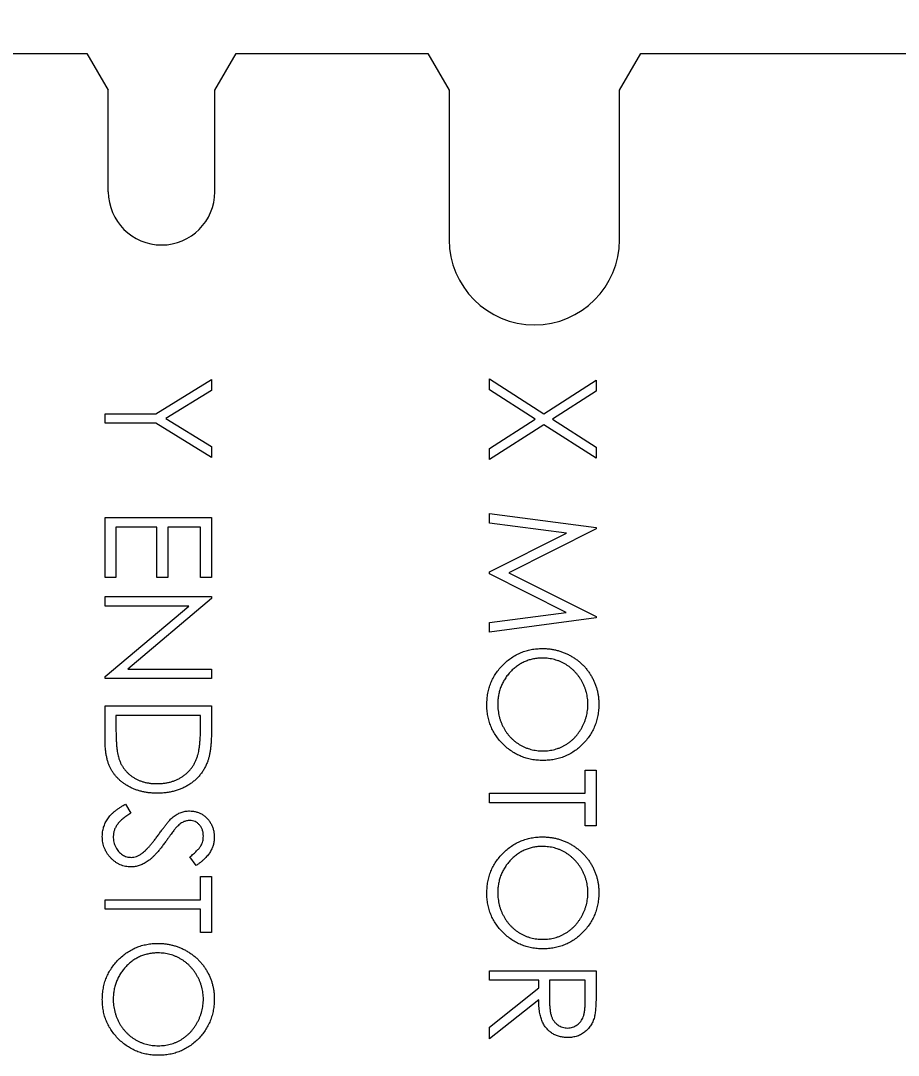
# Model space of a CAD drawing. Header units: millimetres. Extents: x 5 to 292, y 3 to 208.
# Drawn here: x 55.23 to 63.47, y 131.09 to 140.81 of the extents above; entities that cross this region are included whole.
import ezdxf

# ---------------------------------------------------------------- set-up
doc = ezdxf.new("R2010")
doc.units = ezdxf.units.MM
doc.layers.add('DIMENSIONS', color=179, linetype='Continuous')
doc.styles.add('SLDTEXTSTYLE1', font='TXT', dxfattribs={"width": 0.75})
doc.dimstyles.new('SLDDIMSTYLE1', dxfattribs={"dimtxt": 3.5, "dimasz": 3.302, "dimexe": 0, "dimexo": 0.0625, "dimgap": 0.875, "dimtad": 2, "dimlfac": 2, "dimrnd": 1e-09, "dimzin": 12, "dimdsep": 46, "dimtxsty": 'SLDTEXTSTYLE1', "dimblk1": 'CLOSED', "dimblk2": 'CLOSED', "dimsah": 1, "dimcen": 0.09, "dimadec": 0, "dimazin": 3, "dimtfac": 1, "dimtofl": 0, "dimtmove": 0, "dimatfit": 3, "dimldrblk": 'CLOSED', "dimfxl": 0, "dimfrac": 2, "dimtolj": 1, "dimtzin": 12, "dimarcsym": 0})

# ---------------------------------------------------------------- blocks, each defined once
blk = doc.blocks.new('_CLOSED')
at = {"color": 0, "linetype": 'ByBlock', "lineweight": -2}
for p, q in [((-1, 0.166667), (0, 0)), ((-1, 0.166667), (-1, -0.166667)), ((0, 0), (-1, -0.166667)), ((0, 0), (-1, 0))]:
    blk.add_line(p, q, dxfattribs=at)
blk = doc.blocks.new('_D_1')
at = {"layer": 'DIMENSIONS'}
for p, q in [((16.7529, 136.6991), (16.7529, 148.9168)), ((284.8605, 133.6991), (284.8605, 148.9168)), ((16.7529, 147.9168), (284.8605, 147.9168))]:
    blk.add_line(p, q, dxfattribs=at)
at = {"layer": 'DIMENSIONS', "xscale": 3.302, "yscale": 3.302}
for p, rotation in [((16.7529, 147.9168, -27.8475), 179.9999999999998), ((284.8605, 147.9168, -27.8475), 359.9999999999998)]:
    blk.add_blockref('_CLOSED', p, dxfattribs=dict(at, rotation=rotation))
at = {"layer": 'DIMENSIONS', "insert": (153.2178, 152.4285), "char_height": 3.5, "attachment_point": 1, "style": 'SLDTEXTSTYLE1'}
blk.add_mtext('536.22', dxfattribs=at)

msp = doc.modelspace()

# ---------------------------------------------------------------- linework, layer by layer
at = {"color": 7, "linetype": 'Continuous', "lineweight": 15}
for p, q in [((51.0529, 140.4991), (55.8529, 140.4991)), ((55.8529, 140.4991), (56.0529, 140.1527)), ((57.0529, 140.1527), (57.2529, 140.4991)), ((57.2529, 140.4991), (59.0529, 140.4991)), ((59.0529, 140.4991), (59.2529, 140.1527)), ((60.8529, 140.1527), (61.0529, 140.4991)), ((61.0529, 140.4991), (69.0529, 140.4991)), ((56.0529, 139.1991), (56.0529, 140.1527)), ((57.0529, 139.1991), (57.0529, 140.1527)), ((59.2529, 140.1527), (59.2529, 138.7491)), ((60.8529, 138.7491), (60.8529, 140.1527)), ((56.4977, 137.1142), (57.0223, 137.4348)), ((57.0223, 137.4348), (57.0223, 137.332)), ((59.6323, 137.4412), (60.1423, 137.1146)), ((59.6323, 137.3376), (59.6323, 137.4412)), ((60.1423, 137.1146), (60.6323, 137.4283)), ((60.6323, 137.4283), (60.6323, 137.3248)), ((57.0223, 137.332), (56.5926, 137.0692)), ((60.0614, 137.063), (59.6323, 137.3376)), ((60.6323, 137.3248), (60.2232, 137.063)), ((56.0223, 137.1142), (56.4977, 137.1142)), ((56.0223, 137.0245), (56.0223, 137.1142)), ((56.4977, 137.0245), (56.0223, 137.0245)), ((57.0223, 136.704), (56.4977, 137.0245)), ((56.5926, 137.0692), (57.0223, 136.8067)), ((59.6323, 136.7883), (60.0614, 137.063)), ((60.2232, 137.063), (60.6323, 136.8011)), ((60.1423, 137.0111), (59.6323, 136.6848)), ((60.6323, 136.6976), (60.1423, 137.0111)), ((57.0223, 136.8067), (57.0223, 136.704)), ((59.6323, 136.6848), (59.6323, 136.7883)), ((60.6323, 136.8011), (60.6323, 136.6976)), ((56.0223, 135.5758), (56.0223, 136.1399)), ((56.0223, 136.1399), (57.0223, 136.1399)), ((57.0223, 136.1399), (57.0223, 135.5758)), ((59.6323, 136.1783), (60.6323, 136.0463)), ((59.6323, 136.088), (59.6323, 136.1783)), ((56.1249, 136.0501), (56.1249, 135.5758)), ((56.5095, 136.0501), (56.1249, 136.0501)), ((56.5095, 135.5758), (56.5095, 136.0501)), ((56.6121, 136.0501), (56.6121, 135.5758)), ((56.9198, 136.0501), (56.6121, 136.0501)), ((56.9198, 135.5758), (56.9198, 136.0501)), ((60.3534, 135.9924), (59.6323, 136.088)), ((60.6323, 136.0463), (60.6323, 136.0335)), ((59.6323, 135.6301), (60.3534, 135.9924)), ((60.6323, 136.0335), (59.8118, 135.6207)), ((56.1249, 135.5758), (56.0223, 135.5758)), ((56.6121, 135.5758), (56.5095, 135.5758)), ((57.0223, 135.5758), (56.9198, 135.5758)), ((59.6323, 135.6098), (59.6323, 135.6301)), ((60.3518, 135.2489), (59.6323, 135.6098)), ((59.8118, 135.6207), (60.6323, 135.2088)), ((56.0223, 135.3963), (57.0223, 135.3963)), ((56.0223, 135.3065), (56.0223, 135.3963)), ((57.0223, 135.3775), (56.2353, 134.7168)), ((57.0223, 135.3963), (57.0223, 135.3775)), ((56.8076, 135.3065), (56.0223, 135.3065)), ((56.0223, 134.6475), (56.8076, 135.3065)), ((59.6323, 135.1531), (60.3518, 135.2489)), ((60.6323, 135.1958), (59.6323, 135.063)), ((60.6323, 135.2088), (60.6323, 135.1958)), ((59.6323, 135.063), (59.6323, 135.1531)), ((56.2353, 134.7168), (57.0223, 134.7168)), ((57.0223, 134.7168), (57.0223, 134.6271)), ((56.0223, 134.6271), (56.0223, 134.6475)), ((57.0223, 134.6271), (56.0223, 134.6271)), ((56.0223, 134.3707), (57.0223, 134.3707)), ((56.0223, 134.0608), (56.0223, 134.3707)), ((57.0223, 134.3707), (57.0223, 134.1687)), ((56.1249, 134.2809), (56.1249, 134.1661)), ((56.9198, 134.2809), (56.1249, 134.2809)), ((56.9198, 134.2106), (56.9198, 134.2809)), ((60.5297, 133.7681), (60.6323, 133.7681)), ((60.5297, 133.5501), (60.5297, 133.7681)), ((60.6323, 133.7681), (60.6323, 133.2424)), ((59.6323, 133.5501), (60.5297, 133.5501)), ((59.6323, 133.4604), (59.6323, 133.5501)), ((56.2152, 133.4476), (56.2659, 133.363)), ((60.5297, 133.4604), (59.6323, 133.4604)), ((60.5297, 133.2424), (60.5297, 133.4604)), ((60.6323, 133.2424), (60.5297, 133.2424)), ((56.8787, 132.8707), (56.8172, 132.9518)), ((56.9198, 132.7681), (57.0223, 132.7681)), ((56.9198, 132.5501), (56.9198, 132.7681)), ((57.0223, 132.7681), (57.0223, 132.2424)), ((56.0223, 132.5501), (56.9198, 132.5501)), ((56.0223, 132.4604), (56.0223, 132.5501)), ((56.9198, 132.4604), (56.0223, 132.4604)), ((56.9198, 132.2424), (56.9198, 132.4604)), ((57.0223, 132.2424), (56.9198, 132.2424)), ((59.6323, 131.7937), (59.6323, 131.8835)), ((59.6323, 131.8835), (60.6323, 131.8835)), ((60.6323, 131.8835), (60.6323, 131.6834)), ((60.0938, 131.7937), (59.6323, 131.7937)), ((60.0938, 131.7208), (60.0938, 131.7937)), ((60.1964, 131.7937), (60.195, 131.6106)), ((60.5297, 131.7937), (60.1964, 131.7937)), ((60.5297, 131.6062), (60.5297, 131.7937)), ((59.6323, 131.3534), (60.0938, 131.7208)), ((60.0938, 131.6098), (59.6323, 131.2424)), ((59.6323, 131.2424), (59.6323, 131.3534))]:
    msp.add_line(p, q, dxfattribs=at)
for centre, radius, end in [((56.5529, 139.1991), 0.5, 360), ((60.0529, 138.7491), 0.8, 0)]:
    msp.add_arc(centre, radius, 180, end, dxfattribs=at)
for points, knots in [([(59.6066, 134.3819), (59.6071, 134.4), (59.608, 134.4357), (59.6154, 134.4882), (59.6271, 134.5385), (59.6439, 134.5867), (59.6655, 134.6326), (59.6918, 134.6765), (59.7231, 134.718), (59.7585, 134.757), (59.7972, 134.7926), (59.8385, 134.8237), (59.8819, 134.8501), (59.9273, 134.8716), (59.9745, 134.8887), (60.0239, 134.9003), (60.0752, 134.9078), (60.1102, 134.9087), (60.1279, 134.9091)], [0, 0, 0, 0, 0.0658189, 0.1297465, 0.192072, 0.2534594, 0.3145696, 0.3762799, 0.4390257, 0.503267, 0.5674928, 0.6297048, 0.6909996, 0.7514517, 0.8120044, 0.8731497, 0.9356355, 1, 1, 1, 1]), ([(60.1279, 134.9091), (60.1398, 134.909), (60.1634, 134.9087), (60.1985, 134.905), (60.2331, 134.8997), (60.2669, 134.8921), (60.3001, 134.8822), (60.3327, 134.8704), (60.3644, 134.8561), (60.3955, 134.8399), (60.4254, 134.8218), (60.4537, 134.8019), (60.4805, 134.7807), (60.5053, 134.7575), (60.5286, 134.7331), (60.5503, 134.7069), (60.5704, 134.6793), (60.5885, 134.65), (60.6049, 134.6198), (60.619, 134.5887), (60.631, 134.5571), (60.6408, 134.5248), (60.6485, 134.492), (60.6538, 134.4585), (60.6575, 134.4244), (60.6578, 134.4014), (60.6579, 134.3899)], [0, 0, 0, 0, 0.043209, 0.085873, 0.12812, 0.170152, 0.211918, 0.253753, 0.296006, 0.338443, 0.381015, 0.42282, 0.464089, 0.505126, 0.545975, 0.586985, 0.628339, 0.670084, 0.711992, 0.753039, 0.794049, 0.834886, 0.875498, 0.916547, 0.958004, 1, 1, 1, 1]), ([(60.1283, 134.8194), (60.1138, 134.819), (60.0854, 134.8183), (60.0438, 134.812), (60.0037, 134.8024), (59.9656, 134.7881), (59.9289, 134.7703), (59.8941, 134.7483), (59.8611, 134.7222), (59.8301, 134.6926), (59.8019, 134.6602), (59.7771, 134.6258), (59.7561, 134.5898), (59.739, 134.5521), (59.7255, 134.5128), (59.7162, 134.4718), (59.7101, 134.4292), (59.7095, 134.4002), (59.7092, 134.3855)], [0, 0, 0, 0, 0.064504, 0.126899, 0.187747, 0.24815, 0.308586, 0.369583, 0.431827, 0.49618, 0.560668, 0.623504, 0.68526, 0.746537, 0.808327, 0.870486, 0.934317, 1, 1, 1, 1]), ([(60.5554, 134.3855), (60.5552, 134.395), (60.555, 134.4139), (60.552, 134.4419), (60.5477, 134.4696), (60.5415, 134.497), (60.5331, 134.5239), (60.5234, 134.5505), (60.5116, 134.5767), (60.4983, 134.6023), (60.4836, 134.6271), (60.4673, 134.6506), (60.4499, 134.6727), (60.4312, 134.6934), (60.4113, 134.7126), (60.3903, 134.7308), (60.3678, 134.7471), (60.3442, 134.7621), (60.3197, 134.7755), (60.2945, 134.7875), (60.2684, 134.7972), (60.2417, 134.8052), (60.2144, 134.8118), (60.1863, 134.816), (60.1575, 134.819), (60.1381, 134.8193), (60.1283, 134.8194)], [0, 0, 0, 0, 0.042023, 0.083645, 0.124984, 0.166247, 0.207702, 0.249631, 0.291742, 0.334743, 0.37746, 0.419556, 0.461044, 0.502096, 0.542891, 0.583801, 0.624864, 0.666225, 0.707399, 0.748557, 0.789655, 0.83074, 0.87207, 0.913993, 0.956498, 1, 1, 1, 1]), ([(60.6579, 134.3899), (60.6575, 134.3714), (60.6565, 134.335), (60.6495, 134.2815), (60.6373, 134.2305), (60.621, 134.1815), (60.5994, 134.1351), (60.5732, 134.0909), (60.5422, 134.0491), (60.5066, 134.0101), (60.4679, 133.9745), (60.4267, 133.9431), (60.383, 133.9168), (60.3372, 133.8952), (60.2892, 133.8783), (60.2389, 133.8666), (60.1865, 133.8591), (60.1508, 133.8583), (60.1327, 133.8578)], [0, 0, 0, 0, 0.06657, 0.130749, 0.193413, 0.254989, 0.316114, 0.377262, 0.439401, 0.502971, 0.566525, 0.628231, 0.689091, 0.749345, 0.81017, 0.87161, 0.934869, 1, 1, 1, 1]), ([(60.1327, 133.8578), (60.1147, 133.8583), (60.0792, 133.8591), (60.0272, 133.8666), (59.9772, 133.8783), (59.9292, 133.8951), (59.8834, 133.9166), (59.8397, 133.9431), (59.7981, 133.9742), (59.7592, 134.0097), (59.7234, 134.0484), (59.6923, 134.0899), (59.6655, 134.1333), (59.6442, 134.1791), (59.6271, 134.2267), (59.6155, 134.2766), (59.6079, 134.3285), (59.6071, 134.3639), (59.6066, 134.3819)], [0, 0, 0, 0, 0.065227, 0.128569, 0.19032, 0.251378, 0.312388, 0.373789, 0.436431, 0.500567, 0.564687, 0.627136, 0.688455, 0.749246, 0.810155, 0.871671, 0.934773, 1, 1, 1, 1]), ([(59.7092, 134.3855), (59.7093, 134.3756), (59.7096, 134.356), (59.7123, 134.3268), (59.7167, 134.2982), (59.7229, 134.2701), (59.7308, 134.2426), (59.7401, 134.2156), (59.7517, 134.1894), (59.7646, 134.1636), (59.7792, 134.1389), (59.7949, 134.1153), (59.8124, 134.0935), (59.8307, 134.0728), (59.8504, 134.0535), (59.8714, 134.0356), (59.8939, 134.0194), (59.9174, 134.0044), (59.942, 133.991), (59.9673, 133.9794), (59.9932, 133.9695), (60.0199, 133.9615), (60.0472, 133.9552), (60.0752, 133.9509), (60.1038, 133.9479), (60.1231, 133.9477), (60.1329, 133.9476)], [0, 0, 0, 0, 0.0436332, 0.0865378, 0.1291773, 0.1714363, 0.2134159, 0.255266, 0.2973695, 0.3399407, 0.3823475, 0.4239529, 0.4648712, 0.5055723, 0.5460026, 0.586568, 0.6270648, 0.6682707, 0.7095492, 0.7504282, 0.7910962, 0.8320271, 0.873136, 0.9146108, 0.956956, 1, 1, 1, 1]), ([(60.1329, 133.9476), (60.1426, 133.9477), (60.1618, 133.9479), (60.1902, 133.9509), (60.218, 133.9552), (60.245, 133.9615), (60.2714, 133.9695), (60.2969, 133.9794), (60.3218, 133.991), (60.346, 134.0044), (60.3692, 134.0194), (60.3913, 134.0358), (60.4121, 134.0539), (60.4319, 134.0732), (60.4504, 134.0941), (60.4675, 134.1166), (60.4837, 134.1403), (60.4983, 134.1654), (60.5118, 134.1913), (60.5233, 134.218), (60.5331, 134.2449), (60.5415, 134.2722), (60.5476, 134.3), (60.552, 134.3282), (60.555, 134.3567), (60.5552, 134.3759), (60.5554, 134.3855)], [0, 0, 0, 0, 0.042915, 0.08513, 0.126473, 0.167453, 0.207976, 0.248249, 0.28875, 0.32967, 0.370537, 0.411129, 0.451819, 0.492406, 0.533486, 0.575263, 0.617441, 0.660672, 0.70394, 0.746868, 0.789079, 0.831104, 0.873238, 0.915166, 0.957381, 1, 1, 1, 1]), ([(56.8917, 133.9033), (56.894, 133.9117), (56.899, 133.9295), (56.9044, 133.9586), (56.9091, 133.9914), (56.9131, 134.0279), (56.916, 134.0682), (56.9182, 134.1123), (56.9196, 134.1602), (56.9197, 134.1934), (56.9198, 134.2106)], [0, 0, 0, 0, 0.084319, 0.179285, 0.286583, 0.405111, 0.535593, 0.67819, 0.832976, 1, 1, 1, 1]), ([(56.1249, 134.1661), (56.125, 134.1496), (56.1251, 134.1179), (56.1263, 134.0723), (56.1283, 134.0306), (56.131, 133.9929), (56.1346, 133.9591), (56.1386, 133.9291), (56.1437, 133.9032), (56.1482, 133.8875), (56.1503, 133.8803)], [0, 0, 0, 0, 0.171901, 0.330628, 0.475549, 0.606746, 0.725024, 0.829742, 0.921323, 1, 1, 1, 1]), ([(57.0223, 134.1687), (57.0222, 134.1512), (57.022, 134.1172), (57.0204, 134.0682), (57.0177, 134.0228), (57.0137, 133.9813), (57.0088, 133.9434), (57.0026, 133.9094), (56.9954, 133.879), (56.9892, 133.8603), (56.9863, 133.8514)], [0, 0, 0, 0, 0.1642892, 0.3174059, 0.4588436, 0.5893665, 0.7078313, 0.81577, 0.9128799, 1, 1, 1, 1]), ([(56.5097, 133.5501), (56.4974, 133.5503), (56.473, 133.5507), (56.4371, 133.5539), (56.4023, 133.5585), (56.3687, 133.5656), (56.336, 133.5743), (56.3046, 133.5854), (56.2742, 133.5982), (56.2453, 133.6131), (56.2178, 133.6294), (56.1919, 133.6469), (56.168, 133.6656), (56.1459, 133.6857), (56.1258, 133.7068), (56.1073, 133.7292), (56.091, 133.7529), (56.0761, 133.7777), (56.0632, 133.8045), (56.0522, 133.8337), (56.0431, 133.8654), (56.0355, 133.8996), (56.0295, 133.9363), (56.0254, 133.9755), (56.0227, 134.0173), (56.0225, 134.046), (56.0223, 134.0608)], [0, 0, 0, 0, 0.046081, 0.090807, 0.134295, 0.177024, 0.218823, 0.260244, 0.30108, 0.341614, 0.381583, 0.42012, 0.458075, 0.494738, 0.531195, 0.566934, 0.602713, 0.638327, 0.674853, 0.713467, 0.754442, 0.797815, 0.843989, 0.893072, 0.944963, 1, 1, 1, 1]), ([(56.5099, 133.6399), (56.5216, 133.64), (56.5446, 133.6403), (56.5783, 133.6439), (56.6107, 133.6492), (56.6419, 133.6569), (56.6718, 133.6666), (56.7003, 133.6788), (56.7277, 133.6927), (56.7534, 133.7093), (56.7777, 133.7274), (56.8, 133.7475), (56.8203, 133.7693), (56.8389, 133.7925), (56.8551, 133.8178), (56.8696, 133.8445), (56.8819, 133.8732), (56.8884, 133.8932), (56.8917, 133.9033)], [0, 0, 0, 0, 0.070151, 0.137813, 0.203226, 0.267174, 0.330024, 0.391794, 0.453084, 0.514334, 0.575, 0.634865, 0.694116, 0.753442, 0.813126, 0.87408, 0.936007, 1, 1, 1, 1]), ([(56.1503, 133.8803), (56.1536, 133.8711), (56.1599, 133.8531), (56.1715, 133.8271), (56.1852, 133.8029), (56.2005, 133.78), (56.2178, 133.7588), (56.2368, 133.739), (56.2576, 133.7206), (56.2802, 133.7038), (56.3044, 133.6888), (56.33, 133.6758), (56.3567, 133.6644), (56.3849, 133.6555), (56.4143, 133.6485), (56.4451, 133.6435), (56.4771, 133.6404), (56.4988, 133.6401), (56.5099, 133.6399)], [0, 0, 0, 0, 0.062415, 0.123338, 0.183125, 0.241783, 0.300579, 0.35968, 0.418882, 0.479531, 0.540851, 0.602303, 0.664463, 0.727806, 0.792895, 0.859672, 0.928464, 1, 1, 1, 1]), ([(56.9863, 133.8514), (56.9819, 133.8398), (56.9731, 133.817), (56.9567, 133.7844), (56.9381, 133.7537), (56.9172, 133.7248), (56.8936, 133.6983), (56.8681, 133.6732), (56.84, 133.6504), (56.8097, 133.6296), (56.7776, 133.6108), (56.7438, 133.5945), (56.7084, 133.5809), (56.6716, 133.5697), (56.6332, 133.5608), (56.5933, 133.5547), (56.552, 133.5507), (56.5239, 133.5503), (56.5097, 133.5501)], [0, 0, 0, 0, 0.061545, 0.121694, 0.181155, 0.239875, 0.298702, 0.357647, 0.417605, 0.478494, 0.540407, 0.602345, 0.665004, 0.728559, 0.793651, 0.860534, 0.929236, 1, 1, 1, 1]), ([(55.9967, 133.1435), (55.9968, 133.151), (55.9971, 133.1661), (55.9997, 133.1883), (56.0033, 133.21), (56.0091, 133.231), (56.0161, 133.2516), (56.0247, 133.2717), (56.035, 133.2912), (56.0468, 133.3103), (56.0605, 133.3289), (56.0765, 133.3469), (56.0943, 133.3648), (56.1145, 133.3821), (56.1366, 133.3992), (56.1608, 133.4158), (56.1872, 133.4321), (56.2057, 133.4423), (56.2152, 133.4476)], [0, 0, 0, 0, 0.057208, 0.113696, 0.169178, 0.224159, 0.27872, 0.333794, 0.389241, 0.445822, 0.503704, 0.564294, 0.627975, 0.695038, 0.765373, 0.839611, 0.917538, 1, 1, 1, 1]), ([(56.2659, 133.363), (56.2528, 133.3552), (56.2275, 133.3401), (56.1935, 133.315), (56.1645, 133.2889), (56.1408, 133.2618), (56.1222, 133.2337), (56.109, 133.2045), (56.1008, 133.1743), (56.0998, 133.1538), (56.0993, 133.1435)], [0, 0, 0, 0, 0.1590043, 0.3046461, 0.4385469, 0.5623223, 0.6774325, 0.7868974, 0.8936109, 1, 1, 1, 1]), ([(56.5263, 133.1637), (56.5338, 133.1742), (56.5482, 133.1944), (56.5694, 133.2225), (56.5889, 133.2476), (56.6067, 133.2697), (56.6228, 133.2887), (56.6372, 133.3047), (56.6502, 133.3174), (56.6586, 133.3244), (56.6624, 133.3276)], [0, 0, 0, 0, 0.181535, 0.347082, 0.495568, 0.628357, 0.74552, 0.845831, 0.930782, 1, 1, 1, 1]), ([(56.6624, 133.3276), (56.6682, 133.332), (56.6798, 133.3407), (56.6979, 133.3522), (56.7164, 133.3619), (56.7354, 133.3696), (56.7546, 133.376), (56.7743, 133.3803), (56.7944, 133.3831), (56.8078, 133.3833), (56.8146, 133.3835)], [0, 0, 0, 0, 0.133507, 0.262559, 0.388264, 0.512667, 0.633722, 0.755394, 0.877553, 1, 1, 1, 1]), ([(56.8146, 133.3835), (56.8252, 133.3831), (56.8461, 133.3824), (56.8767, 133.3761), (56.9059, 133.3663), (56.9334, 133.3525), (56.9585, 133.3347), (56.9816, 133.3141), (57.0009, 133.2896), (57.0179, 133.2627), (57.0311, 133.2332), (57.0411, 133.2024), (57.0467, 133.1701), (57.0476, 133.1482), (57.048, 133.1371)], [0, 0, 0, 0, 0.083785, 0.16578, 0.24628, 0.327461, 0.408797, 0.489715, 0.571376, 0.655523, 0.741019, 0.826547, 0.911989, 1, 1, 1, 1]), ([(56.6896, 133.2278), (56.6876, 133.2256), (56.683, 133.2204), (56.6754, 133.2109), (56.666, 133.1984), (56.6544, 133.1831), (56.641, 133.1648), (56.6259, 133.1435), (56.6085, 133.1195), (56.5964, 133.1024), (56.59, 133.0934)], [0, 0, 0, 0, 0.052594, 0.124952, 0.218094, 0.333502, 0.468789, 0.624938, 0.801683, 1, 1, 1, 1]), ([(56.8188, 133.2937), (56.8134, 133.2936), (56.8027, 133.2934), (56.7869, 133.2903), (56.7711, 133.2862), (56.7554, 133.2798), (56.7395, 133.271), (56.7232, 133.2595), (56.7064, 133.2449), (56.6954, 133.2337), (56.6896, 133.2278)], [0, 0, 0, 0, 0.107285, 0.214746, 0.322939, 0.434116, 0.553412, 0.686073, 0.834256, 1, 1, 1, 1]), ([(56.9454, 133.1471), (56.9451, 133.1574), (56.9444, 133.1773), (56.9371, 133.2056), (56.9256, 133.2311), (56.9095, 133.253), (56.8905, 133.2712), (56.8685, 133.2843), (56.8443, 133.2923), (56.8274, 133.2932), (56.8188, 133.2937)], [0, 0, 0, 0, 0.143073, 0.275903, 0.402371, 0.528414, 0.650356, 0.765895, 0.880774, 1, 1, 1, 1]), ([(56.2673, 132.8578), (56.2584, 132.858), (56.2406, 132.8584), (56.2145, 132.8627), (56.1892, 132.8689), (56.1649, 132.8784), (56.1413, 132.8899), (56.1189, 132.9045), (56.0972, 132.9215), (56.0769, 132.9409), (56.0582, 132.9622), (56.0416, 132.9846), (56.0278, 133.0084), (56.0165, 133.0332), (56.0076, 133.0592), (56.0012, 133.0863), (55.9973, 133.1145), (55.9969, 133.1337), (55.9967, 133.1435)], [0, 0, 0, 0, 0.061484, 0.121775, 0.18092, 0.240256, 0.300114, 0.361146, 0.423501, 0.488669, 0.553954, 0.617581, 0.680238, 0.742187, 0.804663, 0.868259, 0.93302, 1, 1, 1, 1]), ([(56.0993, 133.1435), (56.0995, 133.1347), (56.1, 133.1173), (56.1046, 133.0917), (56.1118, 133.0669), (56.122, 133.0433), (56.1344, 133.0213), (56.1494, 133.002), (56.1661, 132.9853), (56.1848, 132.9716), (56.2049, 132.9611), (56.2255, 132.9531), (56.247, 132.9486), (56.2614, 132.9479), (56.2687, 132.9476)], [0, 0, 0, 0, 0.091264, 0.18093, 0.270088, 0.360156, 0.448343, 0.532666, 0.613834, 0.693982, 0.772716, 0.849335, 0.923967, 1, 1, 1, 1]), ([(56.3669, 132.9834), (56.3726, 132.9879), (56.3846, 132.9973), (56.4025, 133.0135), (56.421, 133.0324), (56.4407, 133.0535), (56.4608, 133.0776), (56.4822, 133.1038), (56.5041, 133.1328), (56.5188, 133.1532), (56.5263, 133.1637)], [0, 0, 0, 0, 0.090279, 0.18953, 0.299198, 0.418926, 0.548376, 0.688136, 0.839084, 1, 1, 1, 1]), ([(56.8172, 132.9518), (56.8235, 132.9567), (56.8357, 132.9661), (56.8527, 132.9804), (56.8682, 132.9939), (56.8817, 133.0072), (56.8939, 133.0196), (56.9044, 133.0317), (56.9132, 133.0432), (56.9226, 133.0577), (56.9319, 133.0759), (56.9397, 133.0987), (56.9445, 133.1226), (56.9451, 133.1389), (56.9454, 133.1471)], [0, 0, 0, 0, 0.098469, 0.189629, 0.274184, 0.352183, 0.423199, 0.488551, 0.548473, 0.60144, 0.701198, 0.799592, 0.898545, 1, 1, 1, 1]), ([(57.048, 133.1371), (57.0476, 133.1253), (57.0468, 133.1019), (57.0397, 133.0674), (57.0281, 133.0342), (57.0149, 133.0075), (57.0017, 132.9866), (56.9897, 132.9707), (56.9759, 132.9545), (56.9602, 132.938), (56.9426, 132.9215), (56.923, 132.9046), (56.9017, 132.8874), (56.8865, 132.8763), (56.8787, 132.8707)], [0, 0, 0, 0, 0.107233, 0.213252, 0.31883, 0.426794, 0.483646, 0.543604, 0.608308, 0.677127, 0.750686, 0.828713, 0.91219, 1, 1, 1, 1]), ([(59.6066, 132.6126), (59.6071, 132.6308), (59.608, 132.6665), (59.6154, 132.7189), (59.6271, 132.7693), (59.6439, 132.8174), (59.6655, 132.8634), (59.6918, 132.9072), (59.7231, 132.9488), (59.7585, 132.9878), (59.7972, 133.0234), (59.8385, 133.0545), (59.8819, 133.0808), (59.9273, 133.1024), (59.9745, 133.1194), (60.0239, 133.131), (60.0752, 133.1386), (60.1102, 133.1394), (60.1279, 133.1399)], [0, 0, 0, 0, 0.065819, 0.129747, 0.192072, 0.253459, 0.31457, 0.37628, 0.439026, 0.503267, 0.567493, 0.629705, 0.691, 0.751452, 0.812004, 0.87315, 0.935635, 1, 1, 1, 1]), ([(60.1279, 133.1399), (60.1398, 133.1397), (60.1634, 133.1394), (60.1985, 133.1358), (60.2331, 133.1305), (60.2669, 133.1229), (60.3001, 133.1129), (60.3327, 133.1012), (60.3644, 133.0869), (60.3955, 133.0707), (60.4254, 133.0526), (60.4537, 133.0326), (60.4805, 133.0115), (60.5053, 132.9883), (60.5286, 132.9638), (60.5503, 132.9377), (60.5704, 132.9101), (60.5885, 132.8808), (60.6049, 132.8506), (60.619, 132.8195), (60.631, 132.7879), (60.6408, 132.7556), (60.6485, 132.7228), (60.6538, 132.6893), (60.6575, 132.6552), (60.6578, 132.6322), (60.6579, 132.6207)], [0, 0, 0, 0, 0.043209, 0.085873, 0.12812, 0.170152, 0.211918, 0.253753, 0.296006, 0.338443, 0.381015, 0.42282, 0.464089, 0.505126, 0.545975, 0.586985, 0.628339, 0.670084, 0.711992, 0.753039, 0.794049, 0.834886, 0.875498, 0.916547, 0.958004, 1, 1, 1, 1]), ([(56.59, 133.0934), (56.5821, 133.0826), (56.5668, 133.0615), (56.5439, 133.0316), (56.5214, 133.0045), (56.4996, 132.9801), (56.4786, 132.9581), (56.4581, 132.9389), (56.4384, 132.9221), (56.4131, 132.9041), (56.382, 132.8856), (56.3439, 132.8698), (56.3057, 132.8598), (56.28, 132.8585), (56.2673, 132.8578)], [0, 0, 0, 0, 0.096972, 0.187773, 0.272396, 0.351321, 0.424335, 0.491909, 0.554233, 0.611268, 0.716348, 0.81454, 0.908495, 1, 1, 1, 1]), ([(60.1283, 133.0501), (60.1138, 133.0498), (60.0854, 133.0491), (60.0438, 133.0428), (60.0037, 133.0331), (59.9656, 133.0189), (59.9289, 133.0011), (59.8941, 132.9791), (59.8611, 132.953), (59.8301, 132.9234), (59.8019, 132.891), (59.7771, 132.8566), (59.7561, 132.8206), (59.739, 132.7828), (59.7255, 132.7436), (59.7162, 132.7025), (59.7101, 132.66), (59.7095, 132.631), (59.7092, 132.6162)], [0, 0, 0, 0, 0.064504, 0.126899, 0.187747, 0.24815, 0.308586, 0.369583, 0.431827, 0.49618, 0.560668, 0.623504, 0.68526, 0.746537, 0.808327, 0.870486, 0.934317, 1, 1, 1, 1]), ([(60.5554, 132.6162), (60.5552, 132.6257), (60.555, 132.6446), (60.552, 132.6727), (60.5477, 132.7004), (60.5415, 132.7278), (60.5331, 132.7546), (60.5234, 132.7813), (60.5116, 132.8074), (60.4983, 132.8331), (60.4836, 132.8579), (60.4673, 132.8813), (60.4499, 132.9034), (60.4312, 132.9241), (60.4113, 132.9434), (60.3903, 132.9615), (60.3678, 132.9779), (60.3442, 132.9929), (60.3197, 133.0063), (60.2945, 133.0182), (60.2684, 133.028), (60.2417, 133.036), (60.2144, 133.0426), (60.1863, 133.0467), (60.1575, 133.0498), (60.1381, 133.05), (60.1283, 133.0501)], [0, 0, 0, 0, 0.042023, 0.083645, 0.124984, 0.166247, 0.207702, 0.249631, 0.291742, 0.334743, 0.37746, 0.419556, 0.461044, 0.502096, 0.542891, 0.583801, 0.624864, 0.666225, 0.707399, 0.748557, 0.789655, 0.83074, 0.87207, 0.913993, 0.956498, 1, 1, 1, 1]), ([(56.2687, 132.9476), (56.2771, 132.948), (56.294, 132.9489), (56.3189, 132.9561), (56.3437, 132.9675), (56.3589, 132.978), (56.3669, 132.9834)], [0, 0, 0, 0, 0.234723, 0.477158, 0.728556, 1, 1, 1, 1]), ([(60.1327, 132.0886), (60.1147, 132.089), (60.0792, 132.0899), (60.0272, 132.0974), (59.9772, 132.1091), (59.9292, 132.1259), (59.8834, 132.1474), (59.8397, 132.1738), (59.7981, 132.205), (59.7592, 132.2405), (59.7234, 132.2792), (59.6923, 132.3207), (59.6655, 132.364), (59.6442, 132.4098), (59.6271, 132.4575), (59.6155, 132.5074), (59.6079, 132.5593), (59.6071, 132.5946), (59.6066, 132.6126)], [0, 0, 0, 0, 0.065227, 0.128569, 0.19032, 0.251378, 0.312388, 0.373789, 0.436431, 0.500567, 0.564687, 0.627136, 0.688455, 0.749246, 0.810155, 0.871671, 0.934773, 1, 1, 1, 1]), ([(59.7092, 132.6162), (59.7093, 132.6064), (59.7096, 132.5867), (59.7123, 132.5576), (59.7167, 132.5289), (59.7229, 132.5008), (59.7308, 132.4734), (59.7401, 132.4464), (59.7517, 132.4201), (59.7646, 132.3944), (59.7792, 132.3697), (59.7949, 132.3461), (59.8124, 132.3243), (59.8307, 132.3036), (59.8504, 132.2842), (59.8714, 132.2664), (59.8939, 132.2501), (59.9174, 132.2351), (59.942, 132.2218), (59.9673, 132.2101), (59.9932, 132.2002), (60.0199, 132.1923), (60.0472, 132.186), (60.0752, 132.1817), (60.1038, 132.1787), (60.1231, 132.1785), (60.1329, 132.1783)], [0, 0, 0, 0, 0.043633, 0.086538, 0.129177, 0.171436, 0.213416, 0.255266, 0.297369, 0.339941, 0.382347, 0.423953, 0.464871, 0.505572, 0.546003, 0.586568, 0.627065, 0.668271, 0.709549, 0.750428, 0.791096, 0.832027, 0.873136, 0.914611, 0.956956, 1, 1, 1, 1]), ([(60.6579, 132.6207), (60.6575, 132.6021), (60.6565, 132.5658), (60.6495, 132.5123), (60.6373, 132.4613), (60.621, 132.4123), (60.5994, 132.3658), (60.5732, 132.3217), (60.5422, 132.2798), (60.5066, 132.2409), (60.4679, 132.2053), (60.4267, 132.1739), (60.383, 132.1476), (60.3372, 132.126), (60.2892, 132.1091), (60.2389, 132.0974), (60.1865, 132.0899), (60.1508, 132.089), (60.1327, 132.0886)], [0, 0, 0, 0, 0.06657, 0.130749, 0.193413, 0.254989, 0.316114, 0.377262, 0.439401, 0.502971, 0.566525, 0.628231, 0.689091, 0.749345, 0.81017, 0.87161, 0.934869, 1, 1, 1, 1]), ([(60.1329, 132.1783), (60.1426, 132.1785), (60.1618, 132.1787), (60.1902, 132.1817), (60.218, 132.186), (60.245, 132.1922), (60.2714, 132.2002), (60.2969, 132.2101), (60.3218, 132.2218), (60.346, 132.2352), (60.3692, 132.2502), (60.3913, 132.2666), (60.4121, 132.2847), (60.4319, 132.304), (60.4504, 132.3249), (60.4675, 132.3473), (60.4837, 132.3711), (60.4983, 132.3962), (60.5118, 132.4221), (60.5233, 132.4487), (60.5331, 132.4757), (60.5415, 132.503), (60.5476, 132.5308), (60.552, 132.559), (60.555, 132.5875), (60.5552, 132.6066), (60.5554, 132.6162)], [0, 0, 0, 0, 0.042915, 0.08513, 0.126473, 0.167453, 0.207976, 0.248249, 0.28875, 0.32967, 0.370537, 0.411129, 0.451819, 0.492406, 0.533486, 0.575263, 0.617441, 0.660672, 0.70394, 0.746868, 0.789079, 0.831104, 0.873238, 0.915166, 0.957381, 1, 1, 1, 1]), ([(55.9967, 131.6126), (55.9971, 131.6308), (55.998, 131.6665), (56.0055, 131.7189), (56.0172, 131.7693), (56.0339, 131.8174), (56.0555, 131.8634), (56.0818, 131.9072), (56.1131, 131.9488), (56.1486, 131.9878), (56.1872, 132.0234), (56.2286, 132.0545), (56.2719, 132.0808), (56.3173, 132.1024), (56.3646, 132.1194), (56.414, 132.131), (56.4653, 132.1386), (56.5002, 132.1394), (56.5179, 132.1399)], [0, 0, 0, 0, 0.065819, 0.129747, 0.192072, 0.253459, 0.31457, 0.37628, 0.439026, 0.503267, 0.567493, 0.629705, 0.691, 0.751452, 0.812004, 0.87315, 0.935635, 1, 1, 1, 1]), ([(56.5179, 132.1399), (56.5298, 132.1397), (56.5535, 132.1394), (56.5886, 132.1358), (56.6231, 132.1305), (56.657, 132.1229), (56.6901, 132.1129), (56.7227, 132.1012), (56.7545, 132.0869), (56.7856, 132.0707), (56.8155, 132.0526), (56.8437, 132.0326), (56.8706, 132.0115), (56.8953, 131.9883), (56.9187, 131.9638), (56.9403, 131.9377), (56.9604, 131.9101), (56.9786, 131.8808), (56.995, 131.8506), (57.009, 131.8195), (57.0211, 131.7879), (57.0309, 131.7556), (57.0386, 131.7228), (57.0439, 131.6893), (57.0475, 131.6552), (57.0478, 131.6322), (57.048, 131.6207)], [0, 0, 0, 0, 0.043209, 0.085873, 0.12812, 0.170152, 0.211918, 0.253753, 0.296006, 0.338443, 0.381015, 0.42282, 0.464089, 0.505126, 0.545975, 0.586985, 0.628339, 0.670084, 0.711992, 0.753039, 0.794049, 0.834886, 0.875498, 0.916547, 0.958004, 1, 1, 1, 1]), ([(56.5183, 132.0501), (56.5039, 132.0498), (56.4755, 132.0491), (56.4338, 132.0428), (56.3938, 132.0331), (56.3556, 132.0189), (56.3189, 132.0011), (56.2841, 131.9791), (56.2511, 131.953), (56.2202, 131.9234), (56.1919, 131.891), (56.1671, 131.8566), (56.1462, 131.8206), (56.1291, 131.7828), (56.1155, 131.7436), (56.1062, 131.7025), (56.1001, 131.66), (56.0996, 131.631), (56.0993, 131.6162)], [0, 0, 0, 0, 0.064504, 0.1268993, 0.1877465, 0.2481497, 0.3085861, 0.369583, 0.431827, 0.4961797, 0.5606679, 0.6235045, 0.6852604, 0.7465368, 0.8083274, 0.8704862, 0.9343169, 1, 1, 1, 1]), ([(56.9454, 131.6162), (56.9453, 131.6257), (56.9451, 131.6446), (56.942, 131.6727), (56.9377, 131.7004), (56.9315, 131.7278), (56.9231, 131.7546), (56.9135, 131.7813), (56.9017, 131.8074), (56.8884, 131.8331), (56.8737, 131.8579), (56.8574, 131.8813), (56.8399, 131.9034), (56.8213, 131.9241), (56.8013, 131.9434), (56.7804, 131.9615), (56.7578, 131.9779), (56.7343, 131.9929), (56.7098, 132.0063), (56.6846, 132.0182), (56.6584, 132.028), (56.6317, 132.036), (56.6044, 132.0426), (56.5763, 132.0467), (56.5476, 132.0498), (56.5281, 132.05), (56.5183, 132.0501)], [0, 0, 0, 0, 0.042023, 0.083645, 0.124984, 0.166247, 0.207702, 0.249631, 0.291742, 0.334743, 0.37746, 0.419556, 0.461044, 0.502096, 0.542891, 0.583801, 0.624864, 0.666225, 0.707399, 0.748557, 0.789655, 0.83074, 0.87207, 0.913993, 0.956498, 1, 1, 1, 1]), ([(60.6323, 131.6834), (60.6322, 131.67), (60.6322, 131.6444), (60.6317, 131.6076), (60.6303, 131.5742), (60.6291, 131.5442), (60.627, 131.5176), (60.625, 131.4943), (60.6223, 131.4743), (60.6198, 131.4623), (60.6187, 131.4568)], [0, 0, 0, 0, 0.176258, 0.338434, 0.484822, 0.617158, 0.734698, 0.837385, 0.926372, 1, 1, 1, 1]), ([(56.5227, 131.0886), (56.5047, 131.089), (56.4693, 131.0899), (56.4172, 131.0974), (56.3672, 131.1091), (56.3193, 131.1259), (56.2734, 131.1474), (56.2297, 131.1738), (56.1881, 131.205), (56.1492, 131.2405), (56.1135, 131.2792), (56.0824, 131.3207), (56.0556, 131.364), (56.0342, 131.4098), (56.0171, 131.4575), (56.0055, 131.5074), (55.998, 131.5593), (55.9971, 131.5946), (55.9967, 131.6126)], [0, 0, 0, 0, 0.065227, 0.128569, 0.19032, 0.251378, 0.312388, 0.373789, 0.436431, 0.500567, 0.564687, 0.627136, 0.688455, 0.749246, 0.810155, 0.871671, 0.934773, 1, 1, 1, 1]), ([(56.0993, 131.6162), (56.0994, 131.6064), (56.0997, 131.5867), (56.1024, 131.5576), (56.1067, 131.5289), (56.113, 131.5008), (56.1208, 131.4734), (56.1301, 131.4464), (56.1418, 131.4201), (56.1546, 131.3944), (56.1693, 131.3697), (56.185, 131.3461), (56.2024, 131.3243), (56.2208, 131.3036), (56.2405, 131.2842), (56.2615, 131.2664), (56.2839, 131.2501), (56.3074, 131.2351), (56.332, 131.2218), (56.3573, 131.2101), (56.3833, 131.2002), (56.4099, 131.1923), (56.4372, 131.186), (56.4652, 131.1817), (56.4938, 131.1787), (56.5132, 131.1785), (56.5229, 131.1783)], [0, 0, 0, 0, 0.043633, 0.086538, 0.129177, 0.171436, 0.213416, 0.255266, 0.297369, 0.339941, 0.382347, 0.423953, 0.464871, 0.505572, 0.546003, 0.586568, 0.627065, 0.668271, 0.709549, 0.750428, 0.791096, 0.832027, 0.873136, 0.914611, 0.956956, 1, 1, 1, 1]), ([(57.048, 131.6207), (57.0475, 131.6021), (57.0466, 131.5658), (57.0395, 131.5123), (57.0273, 131.4613), (57.0111, 131.4123), (56.9894, 131.3658), (56.9632, 131.3217), (56.9322, 131.2798), (56.8967, 131.2409), (56.858, 131.2053), (56.8167, 131.1739), (56.7731, 131.1476), (56.7272, 131.126), (56.6793, 131.1091), (56.6289, 131.0974), (56.5766, 131.0899), (56.5409, 131.089), (56.5227, 131.0886)], [0, 0, 0, 0, 0.06657, 0.130749, 0.193413, 0.254989, 0.316114, 0.377262, 0.439401, 0.502971, 0.566525, 0.628231, 0.689091, 0.749345, 0.81017, 0.87161, 0.934869, 1, 1, 1, 1]), ([(56.5229, 131.1783), (56.5326, 131.1785), (56.5518, 131.1787), (56.5803, 131.1817), (56.608, 131.186), (56.6351, 131.1922), (56.6614, 131.2002), (56.687, 131.2101), (56.7119, 131.2218), (56.736, 131.2352), (56.7592, 131.2502), (56.7814, 131.2666), (56.8021, 131.2847), (56.8219, 131.304), (56.8404, 131.3249), (56.8575, 131.3473), (56.8737, 131.3711), (56.8883, 131.3962), (56.9018, 131.4221), (56.9134, 131.4487), (56.9232, 131.4757), (56.9316, 131.503), (56.9377, 131.5308), (56.942, 131.559), (56.9451, 131.5875), (56.9453, 131.6066), (56.9454, 131.6162)], [0, 0, 0, 0, 0.042915, 0.08513, 0.126473, 0.167453, 0.207976, 0.248249, 0.28875, 0.32967, 0.370537, 0.411129, 0.451819, 0.492406, 0.533486, 0.575263, 0.617441, 0.660672, 0.70394, 0.746868, 0.789079, 0.831104, 0.873238, 0.915166, 0.957381, 1, 1, 1, 1]), ([(60.3649, 131.2553), (60.3515, 131.2557), (60.3255, 131.2565), (60.2878, 131.2641), (60.2526, 131.2766), (60.22, 131.2939), (60.1906, 131.3158), (60.1648, 131.3422), (60.1431, 131.373), (60.1282, 131.4017), (60.1186, 131.4271), (60.1118, 131.4479), (60.1066, 131.4707), (60.1019, 131.4951), (60.0984, 131.5214), (60.0958, 131.5493), (60.0942, 131.579), (60.0939, 131.5993), (60.0938, 131.6098)], [0, 0, 0, 0, 0.07878, 0.153721, 0.226714, 0.299191, 0.37119, 0.443006, 0.516689, 0.593217, 0.633873, 0.676989, 0.7229, 0.771959, 0.824211, 0.879379, 0.937948, 1, 1, 1, 1]), ([(60.195, 131.6106), (60.195, 131.6021), (60.195, 131.5855), (60.1961, 131.5615), (60.1974, 131.5392), (60.1994, 131.5186), (60.202, 131.4998), (60.2052, 131.4827), (60.2089, 131.4673), (60.2147, 131.4493), (60.2238, 131.4292), (60.2371, 131.4074), (60.2538, 131.3888), (60.273, 131.3731), (60.294, 131.3605), (60.3167, 131.3517), (60.3405, 131.346), (60.3568, 131.3453), (60.3651, 131.345)], [0, 0, 0, 0, 0.071668, 0.138913, 0.201185, 0.259124, 0.312255, 0.360682, 0.405086, 0.445102, 0.518778, 0.589462, 0.658462, 0.727283, 0.796322, 0.863175, 0.930949, 1, 1, 1, 1]), ([(60.3651, 131.345), (60.3731, 131.3454), (60.389, 131.346), (60.4124, 131.3516), (60.4344, 131.361), (60.455, 131.3737), (60.4737, 131.3891), (60.4897, 131.4072), (60.5029, 131.4274), (60.5114, 131.4464), (60.5166, 131.4633), (60.5202, 131.478), (60.5231, 131.4946), (60.5255, 131.5132), (60.5275, 131.5337), (60.5289, 131.5562), (60.5297, 131.5806), (60.5297, 131.5975), (60.5297, 131.6062)], [0, 0, 0, 0, 0.068814, 0.136365, 0.204019, 0.273064, 0.342913, 0.410965, 0.479169, 0.549308, 0.587652, 0.630647, 0.678879, 0.731934, 0.791111, 0.855283, 0.925086, 1, 1, 1, 1]), ([(60.6187, 131.4568), (60.6169, 131.4495), (60.6133, 131.435), (60.6057, 131.4142), (60.597, 131.3943), (60.5867, 131.3755), (60.5748, 131.3579), (60.5615, 131.3412), (60.5469, 131.3254), (60.5306, 131.3112), (60.5135, 131.2978), (60.4951, 131.2865), (60.4757, 131.2767), (60.4554, 131.269), (60.4341, 131.2627), (60.4119, 131.2583), (60.3887, 131.2557), (60.3729, 131.2554), (60.3649, 131.2553)], [0, 0, 0, 0, 0.064217, 0.127064, 0.188745, 0.249132, 0.309453, 0.369827, 0.43065, 0.492352, 0.554072, 0.61569, 0.676798, 0.738439, 0.801317, 0.865185, 0.931641, 1, 1, 1, 1])]:
    msp.add_open_spline(points, degree=3, knots=knots, dxfattribs=at)

# ---------------------------------------------------------------- dimensions: what is measured, and where the dimension line sits
at = {"layer": 'DIMENSIONS'}
dim = msp.add_linear_dim(base=(284.8605, 147.9168), p1=(16.7529, 135.6991), p2=(284.8605, 132.6991), dimstyle='SLDDIMSTYLE1', dxfattribs=at)
dim.commit()
dim.dimension.update_dxf_attribs({"geometry": '_D_1', "text_midpoint": (160.3296, 147.9168), "dimtype": 160})

doc.saveas('drawing.dxf')
